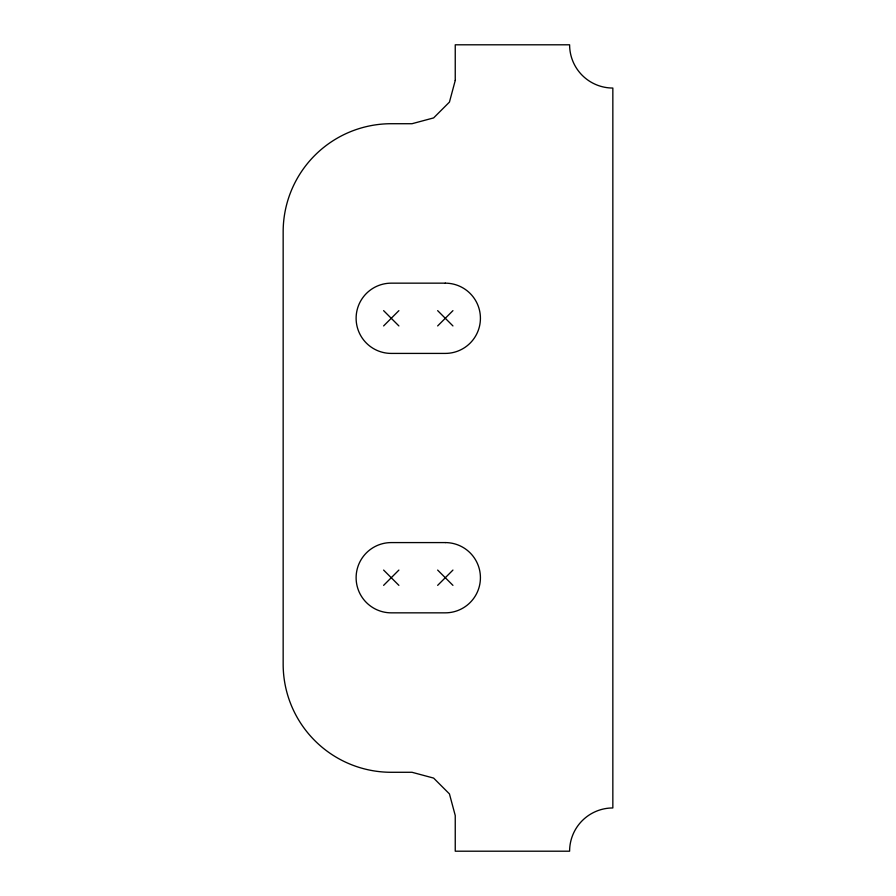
<?xml version="1.0" encoding="UTF-8"?>
<svg xmlns="http://www.w3.org/2000/svg" width="896" height="896" viewBox="0 0 896 896"><rect width="100%" height="100%" fill="white"/><g stroke="black" fill="none" stroke-linecap="round" stroke-linejoin="round"><path stroke-width="1.34" d="M383.611 325.931L398.888 310.643M437.651 325.931L452.939 310.643M383.611 585.357L398.888 570.069M437.651 585.357L452.939 570.069M437.651 310.643L452.939 325.931M383.611 310.643L398.888 325.931M437.651 570.069L452.939 585.357M383.611 570.069L398.888 585.357M455.246 80.472L449.445 102.088L433.619 117.914L412.003 123.715L391.25 123.715A108.091 108.091 0 0 0 283.158 231.806L283.158 664.194A108.091 108.091 0 0 0 391.25 772.285L412.003 772.285L433.619 778.086L449.445 793.912L455.246 815.528L455.246 851.2L569.61 851.2A43.243 43.243 0 0 1 612.842 807.957L612.842 88.043A43.243 43.243 0 0 1 569.61 44.8L455.246 44.8L455.246 80.472M445.301 283.158L391.25 283.158A35.134 35.134 0 0 0 356.115 318.282A35.134 35.134 0 0 0 391.25 353.416L445.301 353.416A35.134 35.134 0 0 0 480.424 318.282A35.134 35.134 0 0 0 445.301 283.158M445.301 542.584L391.25 542.584A35.134 35.134 0 0 0 356.115 577.718A35.134 35.134 0 0 0 391.25 612.842L445.301 612.842A35.134 35.134 0 0 0 480.424 577.718A35.134 35.134 0 0 0 445.301 542.584"/></g></svg>
